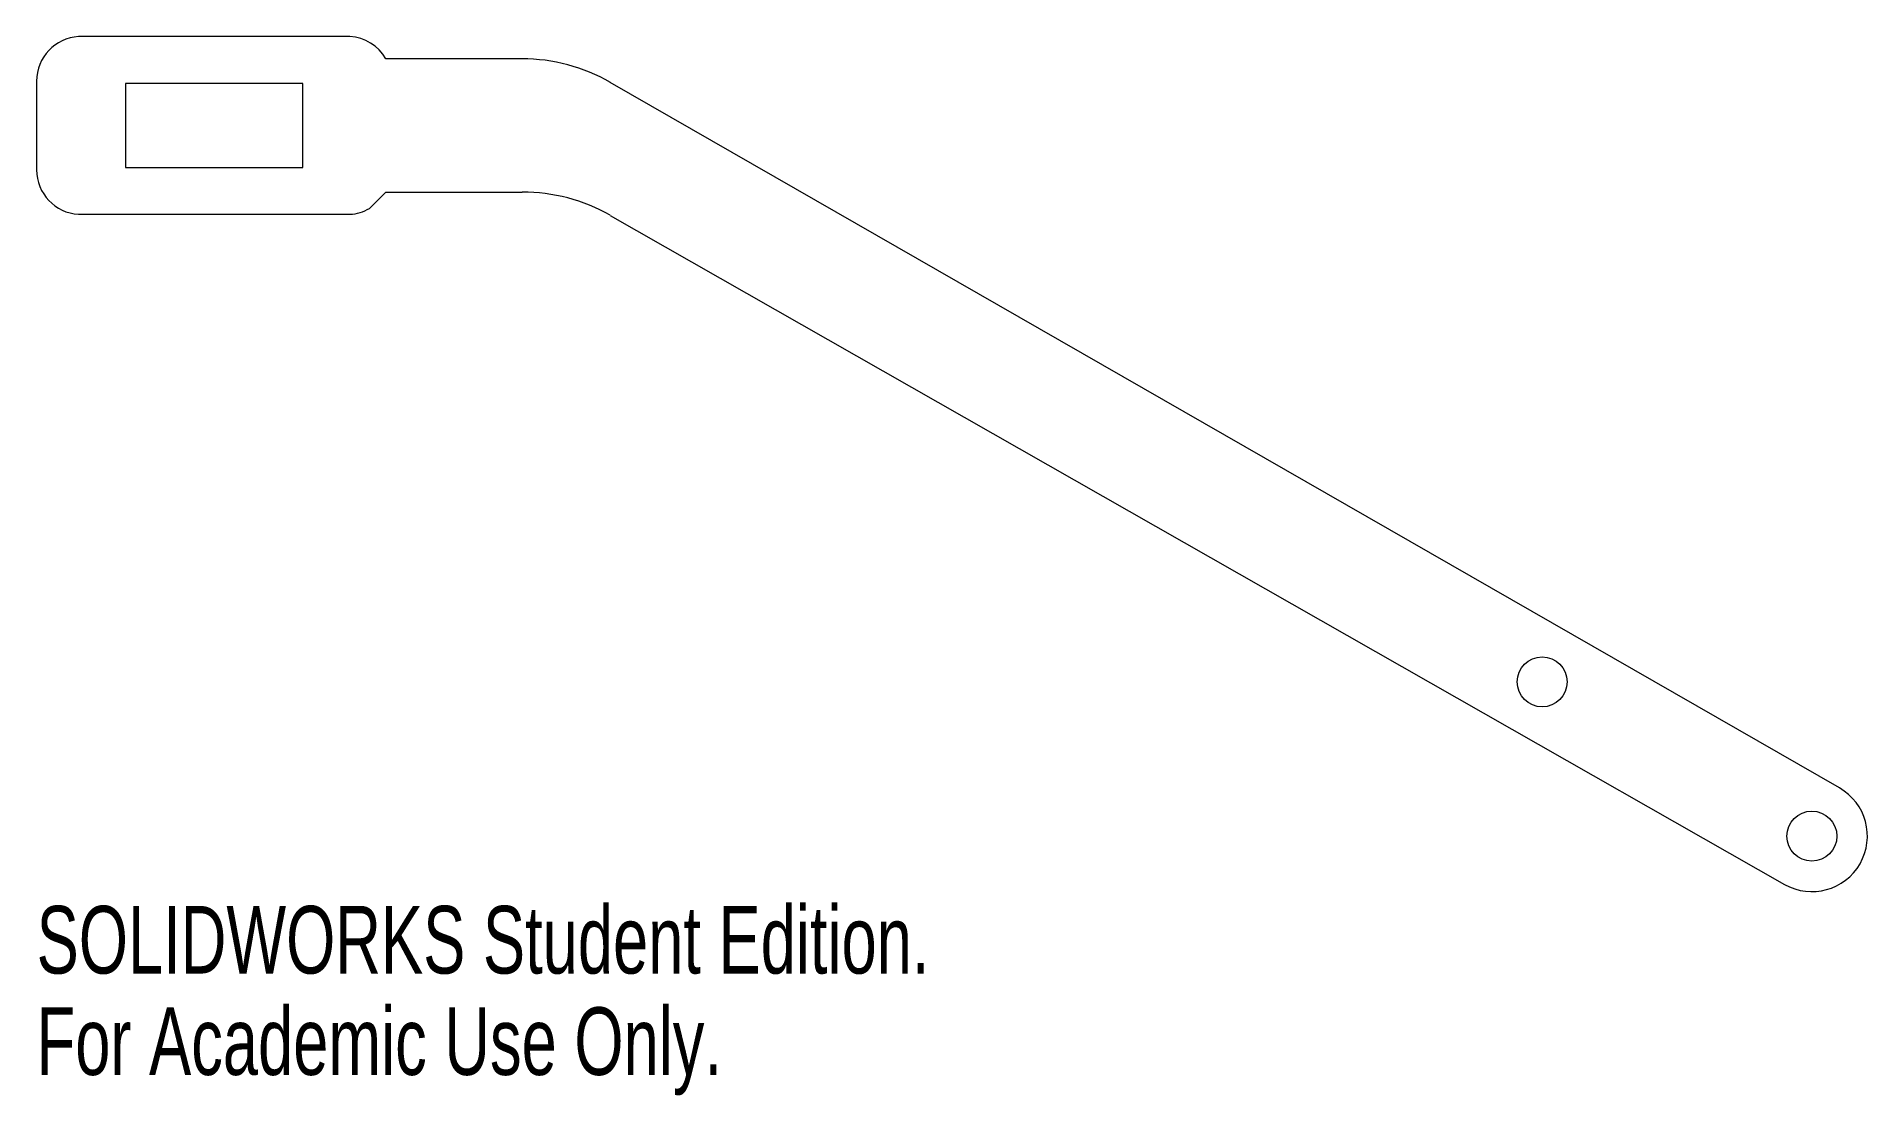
# Model space of a CAD drawing. Header units: inches. Extents: x -1.95 to 3.21, y -2.02 to 0.96.
import ezdxf

# ---------------------------------------------------------------- set-up
doc = ezdxf.new("R2010")
doc.units = ezdxf.units.IN
doc.header["$MEASUREMENT"] = 0
doc.styles.add('SLDTEXTSTYLE0', font='TXT', dxfattribs={"width": 0.7})

msp = doc.modelspace()

# ---------------------------------------------------------------- linework, layer by layer
at = {"color": 7, "linetype": 'Continuous', "lineweight": 15}
for p, q in [((-1.0633, 0.9609), (-1.8273, 0.9609)), ((-0.5783, 0.8985), (-0.9619, 0.8985)), ((-1.9455, 0.8359), (-1.9455, 0.5859)), ((-1.6953, 0.8289), (-1.6953, 0.5929)), ((-1.1953, 0.8289), (-1.6953, 0.8289)), ((-1.1953, 0.5929), (-1.1953, 0.8289)), ((3.1324, -1.1536), (-0.3296, 0.8322)), ((-1.6953, 0.5929), (-1.1953, 0.5929)), ((-1.0077, 0.4775), (-0.9619, 0.5235)), ((-0.9619, 0.5235), (-0.5775, 0.5235)), ((-1.8273, 0.4609), (-1.0633, 0.4609)), ((-0.3301, 0.458), (2.9774, -1.4249))]:
    msp.add_line(p, q, dxfattribs=at)
for centre in [(2.295, -0.855), (3.0547, -1.2891)]:
    msp.add_circle(centre, 0.0703, dxfattribs=at)
for centre, radius, start, end in [((-1.8203, 0.8359), 0.1252, 93.2052, 180), ((-1.0703, 0.8359), 0.1252, 30, 86.7948), ((-0.5783, 0.3985), 0.5, 60.1618, 90), ((-1.8203, 0.5859), 0.1252, 180, 266.7948), ((-0.5775, 0.0235), 0.5, 60.3479, 90), ((-1.0703, 0.5859), 0.1252, 273.2052, 300), ((3.0547, -1.2891), 0.1562, 240.3479, 60.1618)]:
    msp.add_arc(centre, radius, start, end, dxfattribs=at)

# ---------------------------------------------------------------- texts
at = {"color": 7, "linetype": 'Continuous', "char_height": 0.1903, "attachment_point": 1, "style": 'SLDTEXTSTYLE0'}
for s, insert in [('SOLIDWORKS Student Edition.', (-1.9455, -1.4855)), ('For Academic Use Only.', (-1.9455, -1.7709))]:
    msp.add_mtext(s, dxfattribs=dict(at, insert=insert))

doc.saveas('drawing.dxf')
